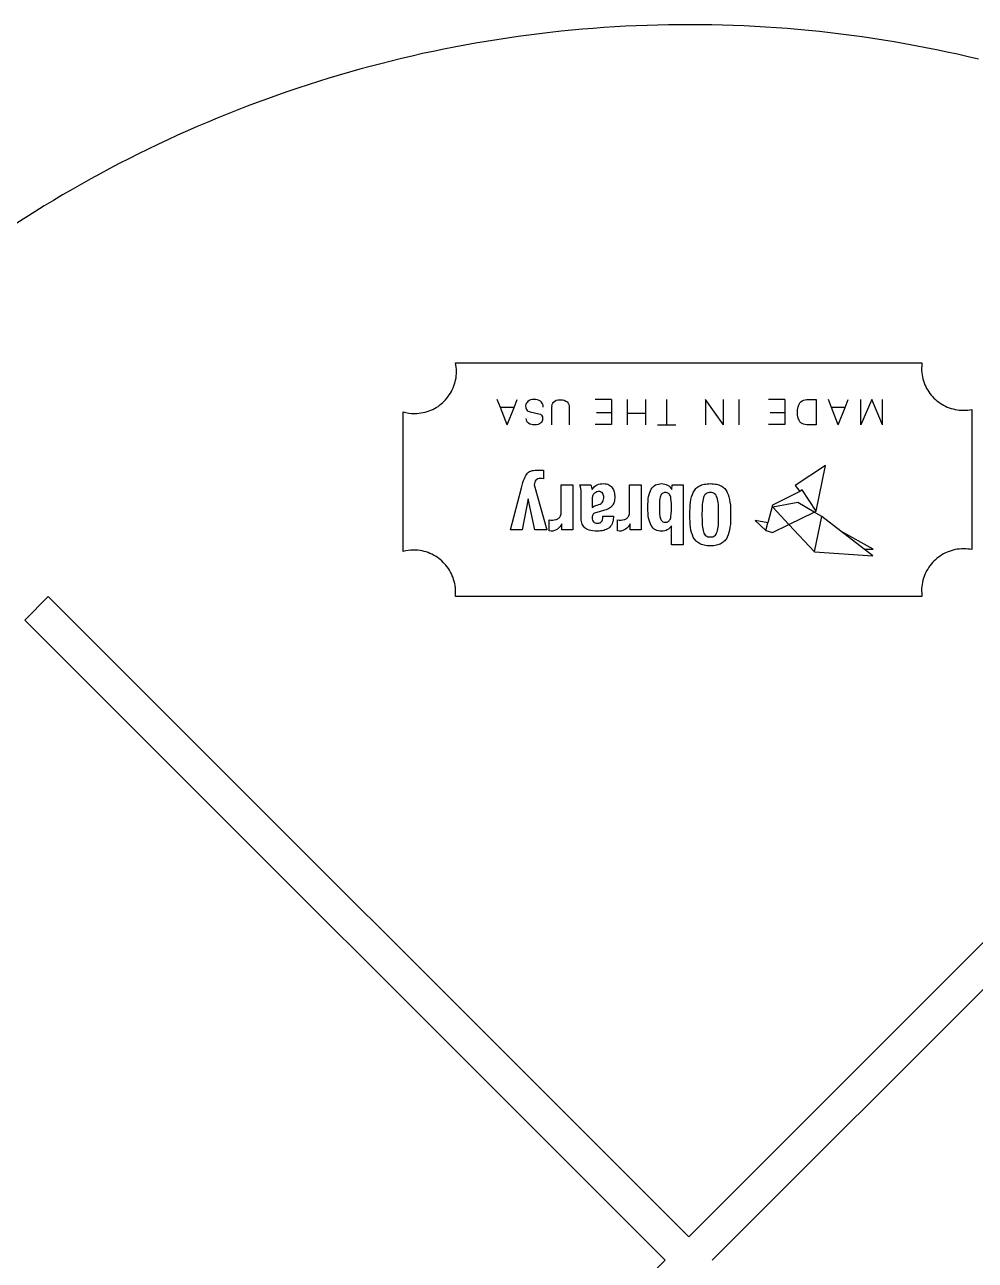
# Model space of a CAD drawing. Extents: x -457 to 457, y -182 to 182.
# Drawn here: x 199.8 to 328.6, y 14 to 181.5 of the extents above; entities that cross this region are included whole.
import ezdxf

# ---------------------------------------------------------------- set-up
doc = ezdxf.new("R2010")
doc.units = 0
doc.header["$MEASUREMENT"] = 0
doc.layers.get('0').update_dxf_attribs({"linetype": 'CONTINUOUS'})

msp = doc.modelspace()

# ---------------------------------------------------------------- linework, layer by layer
for p, q in [((276.81, 181.01), (275.36, 180.9)), ((278.27, 181.12), (276.81, 181.01)), ((279.73, 181.21), (278.27, 181.12)), ((281.19, 181.3), (279.73, 181.21)), ((282.65, 181.36), (281.19, 181.3)), ((284.11, 181.42), (282.65, 181.36)), ((285.57, 181.46), (284.11, 181.42)), ((287.03, 181.49), (285.57, 181.46)), ((288.49, 181.51), (287.03, 181.49)), ((289.96, 181.51), (288.49, 181.51)), ((291.42, 181.51), (289.96, 181.51)), ((292.88, 181.49), (291.42, 181.51)), ((294.34, 181.45), (292.88, 181.49)), ((295.8, 181.41), (294.34, 181.45)), ((297.26, 181.35), (295.8, 181.41)), ((298.72, 181.27), (297.26, 181.35)), ((300.18, 181.19), (298.72, 181.27)), ((301.64, 181.09), (300.18, 181.19)), ((303.1, 180.98), (301.64, 181.09)), ((304.55, 180.86), (303.1, 180.98)), ((262.31, 179.25), (260.87, 179.01)), ((263.75, 179.48), (262.31, 179.25)), ((265.2, 179.71), (263.75, 179.48)), ((266.64, 179.91), (265.2, 179.71)), ((268.09, 180.11), (266.64, 179.91)), ((269.54, 180.29), (268.09, 180.11)), ((270.99, 180.46), (269.54, 180.29)), ((272.45, 180.62), (270.99, 180.46)), ((273.9, 180.76), (272.45, 180.62)), ((275.36, 180.9), (273.9, 180.76)), ((306.01, 180.72), (304.55, 180.86)), ((307.46, 180.58), (306.01, 180.72)), ((308.92, 180.41), (307.46, 180.58)), ((310.37, 180.24), (308.92, 180.41)), ((311.82, 180.05), (310.37, 180.24)), ((313.27, 179.86), (311.82, 180.05)), ((314.71, 179.64), (313.27, 179.86)), ((316.16, 179.42), (314.71, 179.64)), ((317.6, 179.18), (316.16, 179.42)), ((253.7, 177.59), (252.27, 177.27)), ((255.13, 177.9), (253.7, 177.59)), ((256.56, 178.19), (255.13, 177.9)), ((257.99, 178.48), (256.56, 178.19)), ((259.43, 178.75), (257.99, 178.48)), ((260.87, 179.01), (259.43, 178.75)), ((319.04, 178.93), (317.6, 179.18)), ((320.48, 178.67), (319.04, 178.93)), ((321.91, 178.4), (320.48, 178.67)), ((323.35, 178.11), (321.91, 178.4)), ((324.78, 177.81), (323.35, 178.11)), ((326.2, 177.5), (324.78, 177.81)), ((248.01, 176.23), (246.6, 175.86)), ((249.43, 176.59), (248.01, 176.23)), ((250.85, 176.93), (249.43, 176.59)), ((252.27, 177.27), (250.85, 176.93)), ((327.63, 177.18), (326.2, 177.5)), ((329.05, 176.84), (327.63, 177.18)), ((240.97, 174.26), (239.58, 173.82)), ((242.37, 174.68), (240.97, 174.26)), ((243.78, 175.08), (242.37, 174.68)), ((245.19, 175.48), (243.78, 175.08)), ((246.6, 175.86), (245.19, 175.48)), ((236.8, 172.92), (235.41, 172.46)), ((238.19, 173.38), (236.8, 172.92)), ((239.58, 173.82), (238.19, 173.38)), ((231.28, 170.98), (229.92, 170.46)), ((232.65, 171.48), (231.28, 170.98)), ((234.03, 171.98), (232.65, 171.48)), ((235.41, 172.46), (234.03, 171.98)), ((227.19, 169.4), (225.84, 168.84)), ((228.55, 169.94), (227.19, 169.4)), ((229.92, 170.46), (228.55, 169.94)), ((223.15, 167.7), (221.81, 167.12)), ((224.49, 168.28), (223.15, 167.7)), ((225.84, 168.84), (224.49, 168.28)), ((219.15, 165.91), (217.82, 165.29)), ((220.48, 166.52), (219.15, 165.91)), ((221.81, 167.12), (220.48, 166.52)), ((216.51, 164.65), (215.2, 164.01)), ((217.82, 165.29), (216.51, 164.65)), ((212.59, 162.68), (211.29, 162.01)), ((213.89, 163.35), (212.59, 162.68)), ((215.2, 164.01), (213.89, 163.35)), ((210.01, 161.32), (208.72, 160.61)), ((211.29, 162.01), (210.01, 161.32)), ((206.18, 159.18), (204.91, 158.44)), ((207.45, 159.9), (206.18, 159.18)), ((208.72, 160.61), (207.45, 159.9)), ((203.66, 157.7), (202.41, 156.94)), ((204.91, 158.44), (203.66, 157.7)), ((201.16, 156.17), (199.93, 155.39)), ((202.41, 156.94), (201.16, 156.17)), ((199.93, 155.39), (198.7, 154.6)), ((258.16, 135.7), (321.37, 135.7)), ((258.21, 135.4), (258.16, 135.7)), ((321.37, 135.7), (321.33, 135.31)), ((258.25, 135.1), (258.21, 135.4)), ((258.27, 134.8), (258.25, 135.1)), ((258.25, 133.92), (258.28, 134.2)), ((258.28, 134.5), (258.27, 134.8)), ((258.28, 134.2), (258.28, 134.5)), ((321.33, 135.31), (321.32, 134.92)), ((321.32, 134.92), (321.32, 134.63)), ((321.32, 134.63), (321.35, 134.34)), ((321.35, 134.34), (321.38, 134.06)), ((321.38, 134.06), (321.43, 133.78)), ((257.84, 132.28), (257.94, 132.54)), ((257.94, 132.54), (258.03, 132.81)), ((258.03, 132.81), (258.1, 133.08)), ((258.1, 133.08), (258.17, 133.35)), ((258.17, 133.35), (258.22, 133.63)), ((258.22, 133.63), (258.25, 133.92)), ((321.43, 133.78), (321.5, 133.5)), ((321.5, 133.5), (321.57, 133.23)), ((321.57, 133.23), (321.66, 132.97)), ((321.66, 132.97), (321.76, 132.71)), ((321.76, 132.71), (321.88, 132.46)), ((321.88, 132.46), (322, 132.21)), ((256.62, 130.48), (256.81, 130.67)), ((256.81, 130.67), (256.99, 130.88)), ((256.99, 130.88), (257.15, 131.1)), ((257.15, 131.1), (257.31, 131.32)), ((257.31, 131.32), (257.46, 131.55)), ((257.46, 131.55), (257.6, 131.79)), ((257.6, 131.79), (257.72, 132.03)), ((257.72, 132.03), (257.84, 132.28)), ((264.23, 129.62), (263.8, 130.69)), ((266.08, 129.62), (266.5, 130.69)), ((268.54, 130.7), (268.32, 130.64)), ((268.78, 130.72), (268.54, 130.7)), ((269.03, 130.7), (268.78, 130.72)), ((269.26, 130.66), (269.03, 130.7)), ((269.48, 130.58), (269.26, 130.66)), ((271.81, 130.6), (272.06, 130.66)), ((272.06, 130.66), (272.35, 130.68)), ((272.35, 130.68), (272.64, 130.66)), ((272.64, 130.66), (272.89, 130.6)), ((279.28, 130.69), (277.08, 130.69)), ((279.28, 130.69), (279.28, 128.95)), ((281.48, 128.8), (281.48, 130.69)), ((283.89, 130.69), (283.89, 128.8)), ((286.77, 127.28), (286.77, 130.69)), ((294.48, 127.28), (292.05, 130.69)), ((292.05, 130.69), (292.05, 127.28)), ((294.48, 127.28), (294.48, 130.69)), ((296.56, 130.69), (296.56, 127.28)), ((302.79, 130.69), (300.59, 130.69)), ((302.79, 130.69), (302.79, 128.95)), ((305.31, 130.61), (305.53, 130.67)), ((305.53, 130.67), (305.78, 130.69)), ((305.78, 130.69), (307.01, 130.69)), ((307.01, 130.69), (307.01, 127.28)), ((309.11, 129.62), (308.68, 130.69)), ((310.96, 129.62), (311.38, 130.69)), ((314.57, 130.69), (313.1, 127.28)), ((313.1, 127.28), (313.1, 130.69)), ((316.03, 127.28), (314.57, 130.69)), ((316.03, 127.28), (316.03, 130.69)), ((322, 132.21), (322.14, 131.97)), ((322.14, 131.97), (322.29, 131.74)), ((322.29, 131.74), (322.45, 131.52)), ((322.45, 131.52), (322.61, 131.31)), ((322.61, 131.31), (322.79, 131.1)), ((322.79, 131.1), (322.98, 130.9)), ((322.98, 130.9), (323.18, 130.71)), ((323.18, 130.71), (323.39, 130.54)), ((251.06, 110.12), (251.06, 129.03)), ((251.06, 129.03), (251.43, 128.93)), ((253.75, 128.93), (254.02, 128.99)), ((254.02, 128.99), (254.29, 129.07)), ((254.29, 129.07), (254.56, 129.16)), ((254.56, 129.16), (254.81, 129.26)), ((254.81, 129.26), (255.06, 129.37)), ((255.06, 129.37), (255.31, 129.5)), ((255.31, 129.5), (255.55, 129.63)), ((255.55, 129.63), (255.78, 129.78)), ((255.78, 129.78), (256, 129.94)), ((256, 129.94), (256.22, 130.11)), ((256.22, 130.11), (256.42, 130.29)), ((256.42, 130.29), (256.62, 130.48)), ((265.15, 127.28), (264.23, 129.62)), ((266.08, 129.62), (264.23, 129.62)), ((265.15, 127.28), (266.08, 129.62)), ((267.68, 130.02), (267.65, 129.87)), ((267.65, 129.87), (267.68, 129.58)), ((267.74, 130.18), (267.68, 130.02)), ((267.68, 129.58), (267.79, 129.33)), ((267.84, 130.32), (267.74, 130.18)), ((267.79, 129.33), (267.88, 129.22)), ((267.96, 130.45), (267.84, 130.32)), ((267.88, 129.22), (267.99, 129.14)), ((268.13, 130.56), (267.96, 130.45)), ((267.99, 129.14), (268.27, 129.03)), ((268.32, 130.64), (268.13, 130.56)), ((268.27, 129.03), (269.43, 128.78)), ((269.66, 130.47), (269.48, 130.58)), ((269.81, 130.33), (269.66, 130.47)), ((269.93, 130.14), (269.81, 130.33)), ((270.01, 129.92), (269.93, 130.14)), ((270.03, 129.66), (270.01, 129.92)), ((271.19, 129.82), (271.17, 129.61)), ((271.17, 129.61), (271.17, 127.28)), ((271.19, 129.82), (271.24, 130.02)), ((271.24, 130.02), (271.32, 130.2)), ((271.32, 130.2), (271.45, 130.36)), ((271.45, 130.36), (271.61, 130.49)), ((271.61, 130.49), (271.81, 130.6)), ((272.89, 130.6), (273.1, 130.5)), ((273.1, 130.5), (273.27, 130.37)), ((273.27, 130.37), (273.4, 130.21)), ((273.4, 130.21), (273.49, 130.03)), ((273.49, 130.03), (273.54, 129.83)), ((273.54, 129.83), (273.56, 129.61)), ((273.56, 129.61), (273.56, 127.28)), ((304.5, 128.94), (304.51, 129.31)), ((304.51, 129.31), (304.58, 129.71)), ((304.58, 129.71), (304.73, 130.08)), ((304.73, 130.08), (304.83, 130.24)), ((304.83, 130.24), (304.97, 130.39)), ((304.97, 130.39), (305.12, 130.51)), ((305.12, 130.51), (305.31, 130.61)), ((310.03, 127.28), (309.11, 129.62)), ((310.96, 129.62), (309.11, 129.62)), ((310.03, 127.28), (310.96, 129.62)), ((323.39, 130.54), (323.6, 130.37)), ((323.6, 130.37), (323.82, 130.21)), ((323.82, 130.21), (324.05, 130.06)), ((324.05, 130.06), (324.29, 129.92)), ((324.29, 129.92), (324.54, 129.8)), ((324.54, 129.8), (324.79, 129.68)), ((324.79, 129.68), (325.05, 129.58)), ((325.05, 129.58), (325.31, 129.49)), ((325.31, 129.49), (325.58, 129.42)), ((325.58, 129.42), (325.86, 129.35)), ((325.86, 129.35), (326.14, 129.3)), ((326.14, 129.3), (326.42, 129.27)), ((326.42, 129.27), (326.71, 129.24)), ((326.71, 129.24), (327, 129.24)), ((327, 129.24), (327.29, 129.24)), ((327.29, 129.24), (327.58, 129.27)), ((327.58, 129.27), (327.86, 129.3)), ((327.86, 129.3), (328.13, 129.35)), ((328.13, 129.35), (328.13, 110.35)), ((251.43, 128.93), (251.81, 128.87)), ((251.81, 128.87), (252.2, 128.83)), ((252.2, 128.83), (252.6, 128.81)), ((252.6, 128.81), (252.89, 128.82)), ((252.89, 128.82), (253.18, 128.84)), ((253.18, 128.84), (253.47, 128.88)), ((253.47, 128.88), (253.75, 128.93)), ((267.76, 127.93), (267.74, 128.13)), ((267.82, 127.76), (267.76, 127.93)), ((267.92, 127.61), (267.82, 127.76)), ((268.05, 127.48), (267.92, 127.61)), ((268.23, 127.38), (268.05, 127.48)), ((268.43, 127.31), (268.23, 127.38)), ((268.65, 127.27), (268.43, 127.31)), ((269.35, 127.32), (269.14, 127.27)), ((269.53, 127.39), (269.35, 127.32)), ((269.43, 128.78), (269.65, 128.7)), ((269.68, 127.5), (269.53, 127.39)), ((269.65, 128.7), (269.81, 128.57)), ((269.8, 127.62), (269.68, 127.5)), ((269.88, 127.76), (269.8, 127.62)), ((269.81, 128.57), (269.92, 128.37)), ((269.93, 127.92), (269.88, 127.76)), ((269.92, 128.37), (269.95, 128.08)), ((269.95, 128.08), (269.93, 127.92)), ((279.28, 127.3), (277.08, 127.3)), ((277.27, 128.95), (279.28, 128.95)), ((279.28, 128.95), (279.28, 127.3)), ((283.89, 128.8), (281.48, 128.8)), ((281.48, 127.29), (281.48, 128.8)), ((283.89, 128.8), (283.89, 127.29)), ((302.79, 127.3), (300.59, 127.3)), ((300.78, 128.95), (302.79, 128.95)), ((302.79, 128.95), (302.79, 127.3)), ((304.52, 128.57), (304.5, 128.94)), ((304.59, 128.19), (304.52, 128.57)), ((304.73, 127.84), (304.59, 128.19)), ((304.83, 127.69), (304.73, 127.84)), ((304.96, 127.55), (304.83, 127.69)), ((305.12, 127.44), (304.96, 127.55)), ((305.3, 127.36), (305.12, 127.44)), ((305.52, 127.3), (305.3, 127.36)), ((305.78, 127.28), (305.52, 127.3)), ((268.9, 127.25), (268.65, 127.27)), ((269.14, 127.27), (268.9, 127.25)), ((285.54, 127.28), (286.77, 127.28)), ((286.77, 127.28), (288, 127.28)), ((307.01, 127.28), (305.78, 127.28)), ((267.8, 120.59), (267.92, 120.73)), ((267.92, 120.73), (268.05, 120.84)), ((268.05, 120.84), (268.2, 120.94)), ((268.2, 120.94), (268.36, 121.01)), ((268.36, 121.01), (268.53, 121.06)), ((268.53, 121.06), (268.73, 121.1)), ((268.73, 121.1), (268.94, 121.12)), ((268.94, 121.12), (269.44, 121.14)), ((269.44, 121.14), (270.08, 121.14)), ((270.08, 121.14), (270.08, 119.97)), ((308.29, 121.78), (304.16, 119.05)), ((307.01, 115.57), (308.29, 121.78)), ((267.09, 118.73), (267.28, 119.44)), ((267.28, 119.44), (267.38, 119.74)), ((267.38, 119.74), (267.48, 120)), ((267.48, 120), (267.58, 120.23)), ((267.58, 120.23), (267.69, 120.42)), ((267.69, 120.42), (267.8, 120.59)), ((268.85, 119.33), (268.82, 119.14)), ((268.82, 119.14), (270.54, 113.03)), ((268.89, 119.51), (268.85, 119.33)), ((268.96, 119.65), (268.89, 119.51)), ((269.05, 119.78), (268.96, 119.65)), ((269.16, 119.87), (269.05, 119.78)), ((269.3, 119.95), (269.16, 119.87)), ((269.47, 119.99), (269.3, 119.95)), ((269.67, 120), (269.47, 119.99)), ((269.87, 120), (269.67, 120)), ((270.08, 119.97), (269.87, 120)), ((272.49, 115.47), (272.49, 119.14)), ((272.49, 119.14), (274.06, 119.14)), ((274.06, 119.14), (274.06, 113.03)), ((275.08, 118.89), (274.98, 119.14)), ((274.98, 119.14), (276.48, 119.14)), ((276.48, 119.14), (276.55, 118.99)), ((276.55, 118.99), (276.6, 118.83)), ((276.99, 118.9), (277.15, 119.04)), ((277.15, 119.04), (277.33, 119.14)), ((277.33, 119.14), (277.53, 119.22)), ((277.53, 119.22), (277.75, 119.26)), ((277.75, 119.26), (277.99, 119.29)), ((277.99, 119.29), (278.26, 119.3)), ((278.26, 119.3), (278.45, 119.29)), ((278.45, 119.29), (278.63, 119.26)), ((278.63, 119.26), (278.8, 119.21)), ((278.8, 119.21), (278.95, 119.14)), ((278.95, 119.14), (279.08, 119.06)), ((279.08, 119.06), (279.2, 118.96)), ((279.2, 118.96), (279.31, 118.85)), ((281.75, 115.47), (281.75, 119.14)), ((281.75, 119.14), (283.31, 119.14)), ((283.31, 119.14), (283.31, 113.03)), ((284.93, 118.88), (285.08, 119.01)), ((285.08, 119.01), (285.25, 119.12)), ((285.25, 119.12), (285.44, 119.2)), ((285.44, 119.2), (285.64, 119.25)), ((285.64, 119.25), (285.86, 119.29)), ((285.86, 119.29), (286.09, 119.3)), ((286.09, 119.3), (286.31, 119.29)), ((286.31, 119.29), (286.52, 119.25)), ((286.52, 119.25), (286.71, 119.19)), ((286.71, 119.19), (286.88, 119.11)), ((286.88, 119.11), (287.05, 119)), ((287.05, 119), (287.2, 118.86)), ((287.47, 118.49), (287.5, 119.14)), ((287.5, 119.14), (289, 119.14)), ((289, 119.14), (289, 111.02)), ((291.08, 118.91), (291.21, 118.99)), ((291.21, 118.99), (291.36, 119.06)), ((291.36, 119.06), (291.51, 119.12)), ((291.51, 119.12), (291.68, 119.18)), ((291.68, 119.18), (291.86, 119.22)), ((291.86, 119.22), (292.04, 119.25)), ((292.04, 119.25), (292.24, 119.28)), ((292.24, 119.28), (292.46, 119.29)), ((292.46, 119.29), (292.68, 119.3)), ((292.68, 119.3), (292.9, 119.29)), ((292.9, 119.29), (293.12, 119.28)), ((293.12, 119.28), (293.32, 119.25)), ((293.32, 119.25), (293.5, 119.22)), ((293.5, 119.22), (293.68, 119.18)), ((293.68, 119.18), (293.85, 119.12)), ((293.85, 119.12), (294, 119.06)), ((294, 119.06), (294.15, 118.99)), ((294.15, 118.99), (294.28, 118.91)), ((304.16, 119.05), (304.82, 118.25)), ((265.61, 113.03), (267.09, 118.73)), ((268, 117.25), (267.18, 113.03)), ((268.91, 113.03), (268, 117.25)), ((275.11, 118.76), (275.08, 118.89)), ((275.14, 118.63), (275.11, 118.76)), ((275.17, 118.33), (275.14, 118.63)), ((275.18, 117.96), (275.17, 118.33)), ((275.18, 114.74), (275.18, 117.96)), ((276.6, 118.83), (276.68, 118.5)), ((276.68, 118.5), (276.84, 118.72)), ((276.7, 117.52), (276.68, 117.41)), ((276.68, 117.41), (276.68, 117.29)), ((276.68, 117.29), (276.68, 116.08)), ((276.73, 117.62), (276.7, 117.52)), ((276.77, 117.72), (276.73, 117.62)), ((276.82, 117.8), (276.77, 117.72)), ((276.87, 117.88), (276.82, 117.8)), ((276.84, 118.72), (276.99, 118.9)), ((276.93, 117.95), (276.87, 117.88)), ((277, 118.01), (276.93, 117.95)), ((277.15, 118.11), (277, 118.01)), ((277.31, 118.18), (277.15, 118.11)), ((277.48, 118.22), (277.31, 118.18)), ((277.64, 118.23), (277.48, 118.22)), ((277.72, 118.23), (277.64, 118.23)), ((277.79, 118.21), (277.72, 118.23)), ((277.85, 118.19), (277.79, 118.21)), ((277.91, 118.16), (277.85, 118.19)), ((278.01, 118.08), (277.91, 118.16)), ((278.1, 117.98), (278.01, 118.08)), ((278.16, 117.85), (278.1, 117.98)), ((278.2, 117.71), (278.16, 117.85)), ((278.23, 117.55), (278.2, 117.71)), ((278.22, 117.19), (278.23, 117.38)), ((278.23, 117.38), (278.23, 117.55)), ((279.31, 118.85), (279.4, 118.73)), ((279.4, 118.73), (279.48, 118.6)), ((279.48, 118.6), (279.55, 118.46)), ((279.55, 118.46), (279.61, 118.32)), ((279.61, 118.32), (279.66, 118.17)), ((279.66, 118.17), (279.69, 118.01)), ((279.69, 118.01), (279.71, 117.86)), ((279.71, 117.86), (279.73, 117.55)), ((279.73, 117.34), (279.71, 117.15)), ((279.73, 117.55), (279.73, 117.34)), ((284.28, 117.22), (284.32, 117.54)), ((284.32, 117.54), (284.39, 117.84)), ((284.39, 117.84), (284.47, 118.1)), ((284.47, 118.1), (284.56, 118.34)), ((284.56, 118.34), (284.67, 118.54)), ((284.67, 118.54), (284.79, 118.73)), ((284.79, 118.73), (284.93, 118.88)), ((285.86, 117.3), (285.81, 116.96)), ((285.89, 117.45), (285.86, 117.3)), ((285.93, 117.59), (285.89, 117.45)), ((285.98, 117.71), (285.93, 117.59)), ((286.04, 117.81), (285.98, 117.71)), ((286.11, 117.9), (286.04, 117.81)), ((286.18, 117.97), (286.11, 117.9)), ((286.27, 118.02), (286.18, 117.97)), ((286.37, 118.06), (286.27, 118.02)), ((286.48, 118.09), (286.37, 118.06)), ((286.6, 118.09), (286.48, 118.09)), ((286.72, 118.09), (286.6, 118.09)), ((286.83, 118.06), (286.72, 118.09)), ((286.93, 118.02), (286.83, 118.06)), ((287.02, 117.97), (286.93, 118.02)), ((287.1, 117.9), (287.02, 117.97)), ((287.17, 117.81), (287.1, 117.9)), ((287.22, 117.71), (287.17, 117.81)), ((287.2, 118.86), (287.34, 118.69)), ((287.27, 117.59), (287.22, 117.71)), ((287.32, 117.45), (287.27, 117.59)), ((287.35, 117.3), (287.32, 117.45)), ((287.34, 118.69), (287.47, 118.49)), ((287.4, 116.96), (287.35, 117.3)), ((290.06, 117.15), (290.14, 117.5)), ((290.14, 117.5), (290.25, 117.82)), ((290.25, 117.82), (290.38, 118.12)), ((290.38, 118.12), (290.45, 118.25)), ((290.45, 118.25), (290.54, 118.38)), ((290.54, 118.38), (290.63, 118.5)), ((290.63, 118.5), (290.73, 118.62)), ((290.73, 118.62), (290.83, 118.72)), ((290.83, 118.72), (290.95, 118.82)), ((290.95, 118.82), (291.08, 118.91)), ((291.75, 117.41), (291.7, 117.21)), ((291.82, 117.57), (291.75, 117.41)), ((291.9, 117.72), (291.82, 117.57)), ((291.99, 117.84), (291.9, 117.72)), ((292.1, 117.93), (291.99, 117.84)), ((292.22, 118), (292.1, 117.93)), ((292.35, 118.05), (292.22, 118)), ((292.51, 118.08), (292.35, 118.05)), ((292.68, 118.09), (292.51, 118.08)), ((292.85, 118.08), (292.68, 118.09)), ((293.01, 118.05), (292.85, 118.08)), ((293.14, 118), (293.01, 118.05)), ((293.26, 117.93), (293.14, 118)), ((293.37, 117.84), (293.26, 117.93)), ((293.46, 117.72), (293.37, 117.84)), ((293.54, 117.57), (293.46, 117.72)), ((293.6, 117.41), (293.54, 117.57)), ((293.66, 117.21), (293.6, 117.41)), ((294.28, 118.91), (294.41, 118.82)), ((294.41, 118.82), (294.52, 118.72)), ((294.52, 118.72), (294.63, 118.62)), ((294.63, 118.62), (294.73, 118.5)), ((294.73, 118.5), (294.82, 118.38)), ((294.82, 118.38), (294.91, 118.25)), ((294.91, 118.25), (294.98, 118.12)), ((294.98, 118.12), (295.11, 117.82)), ((295.11, 117.82), (295.21, 117.5)), ((295.21, 117.5), (295.3, 117.15)), ((304.74, 118.21), (301.11, 116.37)), ((304.82, 118.25), (304.74, 118.21)), ((305.12, 118.44), (304.82, 118.25)), ((307.01, 115.57), (305.12, 118.44)), ((276.68, 116.08), (276.85, 116.19)), ((276.85, 116.19), (277.02, 116.28)), ((277.02, 116.28), (277.19, 116.35)), ((277.19, 116.35), (277.35, 116.39)), ((278.19, 115.64), (277.3, 115.4)), ((277.35, 116.39), (277.57, 116.45)), ((277.57, 116.45), (277.75, 116.53)), ((277.75, 116.53), (277.91, 116.62)), ((277.91, 116.62), (278.03, 116.73)), ((278.03, 116.73), (278.12, 116.86)), ((278.12, 116.86), (278.18, 117.01)), ((278.18, 117.01), (278.22, 117.19)), ((278.56, 115.76), (278.19, 115.64)), ((278.73, 115.83), (278.56, 115.76)), ((278.88, 115.9), (278.73, 115.83)), ((279.02, 115.98), (278.88, 115.9)), ((279.15, 116.07), (279.02, 115.98)), ((279.26, 116.17), (279.15, 116.07)), ((279.37, 116.27), (279.26, 116.17)), ((279.45, 116.39), (279.37, 116.27)), ((279.53, 116.52), (279.45, 116.39)), ((279.59, 116.66), (279.53, 116.52)), ((279.64, 116.81), (279.59, 116.66)), ((279.68, 116.97), (279.64, 116.81)), ((279.71, 117.15), (279.68, 116.97)), ((284.21, 116.08), (284.22, 116.49)), ((284.22, 115.67), (284.21, 116.08)), ((284.22, 116.49), (284.24, 116.87)), ((284.24, 115.29), (284.22, 115.67)), ((284.24, 116.87), (284.28, 117.22)), ((285.79, 116.55), (285.78, 116.08)), ((285.78, 116.08), (285.79, 115.61)), ((285.81, 116.96), (285.79, 116.55)), ((285.79, 115.61), (285.81, 115.21)), ((287.42, 116.55), (287.4, 116.96)), ((287.4, 115.21), (287.42, 115.61)), ((287.43, 116.08), (287.42, 116.55)), ((287.42, 115.61), (287.43, 116.08)), ((289.92, 115.54), (289.94, 115.97)), ((289.94, 115.97), (289.96, 116.39)), ((289.96, 116.39), (290, 116.78)), ((290, 116.78), (290.06, 117.15)), ((291.56, 115.84), (291.55, 115.08)), ((291.59, 116.47), (291.56, 115.84)), ((291.62, 116.75), (291.59, 116.47)), ((291.66, 116.99), (291.62, 116.75)), ((291.7, 117.21), (291.66, 116.99)), ((293.7, 116.99), (293.66, 117.21)), ((293.74, 116.75), (293.7, 116.99)), ((293.77, 116.47), (293.74, 116.75)), ((293.8, 115.84), (293.77, 116.47)), ((293.81, 115.08), (293.8, 115.84)), ((295.3, 117.15), (295.35, 116.78)), ((295.35, 116.78), (295.4, 116.39)), ((295.4, 116.39), (295.42, 115.97)), ((295.42, 115.97), (295.44, 115.54)), ((301.11, 116.37), (300.49, 113.98)), ((304.54, 116.74), (301.15, 116.09)), ((301.15, 116.09), (303.34, 113.76)), ((306.77, 115.45), (304.54, 116.74)), ((270.85, 112.89), (270.85, 114.39)), ((270.85, 114.39), (271.09, 114.37)), ((271.09, 114.37), (271.34, 114.37)), ((271.34, 114.37), (271.54, 114.38)), ((271.54, 114.38), (271.75, 114.42)), ((271.75, 114.42), (271.85, 114.46)), ((271.85, 114.46), (271.94, 114.5)), ((271.94, 114.5), (272.03, 114.55)), ((272.03, 114.55), (272.12, 114.61)), ((272.12, 114.61), (272.2, 114.68)), ((272.2, 114.68), (272.27, 114.76)), ((272.27, 114.76), (272.33, 114.85)), ((272.33, 114.85), (272.39, 114.95)), ((272.39, 114.95), (272.43, 115.06)), ((272.43, 115.06), (272.47, 115.19)), ((272.47, 115.19), (272.49, 115.32)), ((272.49, 115.32), (272.49, 115.47)), ((275.18, 114.54), (275.18, 114.74)), ((275.19, 114.34), (275.18, 114.54)), ((275.22, 114.16), (275.19, 114.34)), ((275.26, 113.98), (275.22, 114.16)), ((275.31, 113.82), (275.26, 113.98)), ((276.71, 114.95), (276.68, 114.83)), ((276.68, 114.83), (276.68, 114.69)), ((276.68, 114.69), (276.69, 114.52)), ((276.69, 114.52), (276.72, 114.37)), ((276.75, 115.06), (276.71, 114.95)), ((276.72, 114.37), (276.77, 114.24)), ((276.81, 115.15), (276.75, 115.06)), ((276.77, 114.24), (276.84, 114.14)), ((276.9, 115.23), (276.81, 115.15)), ((276.84, 114.14), (276.94, 114.05)), ((277.01, 115.29), (276.9, 115.23)), ((276.94, 114.05), (277.07, 113.99)), ((277.14, 115.35), (277.01, 115.29)), ((277.07, 113.99), (277.22, 113.95)), ((277.3, 115.4), (277.14, 115.35)), ((277.22, 113.95), (277.4, 113.94)), ((277.4, 113.94), (277.57, 113.95)), ((277.57, 113.95), (277.72, 113.99)), ((277.72, 113.99), (277.84, 114.06)), ((277.84, 114.06), (277.95, 114.15)), ((277.95, 114.15), (278.03, 114.27)), ((278.03, 114.27), (278.08, 114.41)), ((278.08, 114.41), (278.12, 114.56)), ((278.12, 114.56), (278.13, 114.73)), ((278.13, 114.73), (278.13, 114.9)), ((278.13, 114.9), (279.54, 114.9)), ((279.44, 114.06), (279.37, 113.86)), ((279.5, 114.27), (279.44, 114.06)), ((279.53, 114.5), (279.5, 114.27)), ((279.54, 114.75), (279.53, 114.5)), ((279.54, 114.9), (279.54, 114.75)), ((280.1, 114.39), (280.34, 114.37)), ((280.1, 112.89), (280.1, 114.39)), ((280.34, 114.37), (280.59, 114.37)), ((280.59, 114.37), (280.79, 114.38)), ((280.79, 114.38), (281, 114.42)), ((281, 114.42), (281.1, 114.46)), ((281.1, 114.46), (281.19, 114.5)), ((281.19, 114.5), (281.28, 114.55)), ((281.28, 114.55), (281.37, 114.61)), ((281.37, 114.61), (281.45, 114.68)), ((281.45, 114.68), (281.52, 114.76)), ((281.52, 114.76), (281.59, 114.85)), ((281.59, 114.85), (281.64, 114.95)), ((281.64, 114.95), (281.69, 115.06)), ((281.69, 115.06), (281.72, 115.19)), ((281.72, 115.19), (281.74, 115.32)), ((281.74, 115.32), (281.75, 115.47)), ((284.28, 114.94), (284.24, 115.29)), ((284.32, 114.62), (284.28, 114.94)), ((284.39, 114.33), (284.32, 114.62)), ((284.47, 114.07), (284.39, 114.33)), ((284.56, 113.83), (284.47, 114.07)), ((285.81, 115.21), (285.86, 114.86)), ((285.86, 114.86), (285.89, 114.71)), ((285.89, 114.71), (285.93, 114.58)), ((285.93, 114.58), (285.98, 114.46)), ((285.98, 114.46), (286.04, 114.36)), ((286.04, 114.36), (286.11, 114.27)), ((286.11, 114.27), (286.18, 114.2)), ((286.18, 114.2), (286.27, 114.14)), ((286.27, 114.14), (286.37, 114.1)), ((286.37, 114.1), (286.48, 114.08)), ((286.48, 114.08), (286.6, 114.07)), ((286.6, 114.07), (286.72, 114.08)), ((286.72, 114.08), (286.83, 114.1)), ((286.83, 114.1), (286.93, 114.14)), ((286.93, 114.14), (287.02, 114.2)), ((287.02, 114.2), (287.1, 114.27)), ((287.1, 114.27), (287.17, 114.36)), ((287.17, 114.36), (287.22, 114.46)), ((287.22, 114.46), (287.27, 114.58)), ((287.27, 114.58), (287.32, 114.71)), ((287.32, 114.71), (287.35, 114.86)), ((287.35, 114.86), (287.4, 115.21)), ((289.92, 115.08), (289.92, 115.54)), ((289.92, 114.63), (289.92, 115.08)), ((289.94, 114.19), (289.92, 114.63)), ((289.96, 113.78), (289.94, 114.19)), ((291.55, 115.08), (291.56, 114.33)), ((291.56, 114.33), (291.59, 113.7)), ((293.77, 113.7), (293.8, 114.33)), ((293.8, 114.33), (293.81, 115.08)), ((295.42, 114.19), (295.4, 113.78)), ((295.44, 114.63), (295.42, 114.19)), ((295.44, 115.54), (295.44, 115.08)), ((295.44, 115.08), (295.44, 114.63)), ((298.78, 114.29), (300.2, 112.97)), ((300.49, 113.98), (298.78, 114.29)), ((300.2, 112.97), (300.49, 113.98)), ((303.34, 113.76), (306.77, 115.45)), ((306.77, 115.45), (307.01, 115.57)), ((307.81, 114.86), (306.77, 115.45)), ((306.82, 110.05), (307.81, 114.86)), ((310.36, 112.88), (307.81, 114.86)), ((267.18, 113.03), (265.61, 113.03)), ((270.54, 113.03), (268.91, 113.03)), ((271.13, 112.87), (270.85, 112.89)), ((271.36, 112.88), (271.13, 112.87)), ((271.58, 112.94), (271.36, 112.88)), ((271.78, 113.02), (271.58, 112.94)), ((271.96, 113.13), (271.78, 113.02)), ((272.12, 113.27), (271.96, 113.13)), ((272.28, 113.44), (272.12, 113.27)), ((272.41, 113.63), (272.28, 113.44)), ((272.56, 113.84), (272.41, 113.63)), ((272.56, 113.03), (272.56, 113.84)), ((274.06, 113.03), (272.56, 113.03)), ((275.39, 113.66), (275.31, 113.82)), ((275.48, 113.52), (275.39, 113.66)), ((275.58, 113.39), (275.48, 113.52)), ((275.72, 113.27), (275.58, 113.39)), ((275.87, 113.17), (275.72, 113.27)), ((276.05, 113.08), (275.87, 113.17)), ((276.26, 113), (276.05, 113.08)), ((276.5, 112.94), (276.26, 113)), ((276.76, 112.9), (276.5, 112.94)), ((277.06, 112.88), (276.76, 112.9)), ((277.39, 112.87), (277.06, 112.88)), ((277.61, 112.87), (277.39, 112.87)), ((277.82, 112.89), (277.61, 112.87)), ((278.03, 112.92), (277.82, 112.89)), ((278.23, 112.96), (278.03, 112.92)), ((278.41, 113.02), (278.23, 112.96)), ((278.59, 113.09), (278.41, 113.02)), ((278.76, 113.18), (278.59, 113.09)), ((278.91, 113.28), (278.76, 113.18)), ((279.05, 113.4), (278.91, 113.28)), ((279.17, 113.54), (279.05, 113.4)), ((279.28, 113.69), (279.17, 113.54)), ((279.37, 113.86), (279.28, 113.69)), ((280.38, 112.87), (280.1, 112.89)), ((280.62, 112.88), (280.38, 112.87)), ((280.83, 112.94), (280.62, 112.88)), ((281.03, 113.02), (280.83, 112.94)), ((281.21, 113.13), (281.03, 113.02)), ((281.38, 113.27), (281.21, 113.13)), ((281.53, 113.44), (281.38, 113.27)), ((281.67, 113.63), (281.53, 113.44)), ((281.81, 113.84), (281.67, 113.63)), ((281.81, 113.03), (281.81, 113.84)), ((283.31, 113.03), (281.81, 113.03)), ((284.67, 113.62), (284.56, 113.83)), ((284.79, 113.44), (284.67, 113.62)), ((284.93, 113.28), (284.79, 113.44)), ((285.08, 113.15), (284.93, 113.28)), ((285.25, 113.05), (285.08, 113.15)), ((285.44, 112.97), (285.25, 113.05)), ((285.64, 112.91), (285.44, 112.97)), ((285.86, 112.88), (285.64, 112.91)), ((286.09, 112.87), (285.86, 112.88)), ((286.3, 112.88), (286.09, 112.87)), ((286.5, 112.91), (286.3, 112.88)), ((286.68, 112.97), (286.5, 112.91)), ((286.84, 113.05), (286.68, 112.97)), ((287, 113.15), (286.84, 113.05)), ((287.14, 113.27), (287, 113.15)), ((287.28, 113.42), (287.14, 113.27)), ((287.43, 113.59), (287.28, 113.42)), ((287.43, 111.02), (287.43, 113.59)), ((290, 113.38), (289.96, 113.78)), ((290.06, 113.01), (290, 113.38)), ((290.14, 112.67), (290.06, 113.01)), ((290.25, 112.34), (290.14, 112.67)), ((290.38, 112.05), (290.25, 112.34)), ((291.59, 113.7), (291.62, 113.42)), ((291.62, 113.42), (291.66, 113.18)), ((291.66, 113.18), (291.7, 112.96)), ((291.7, 112.96), (291.75, 112.76)), ((291.75, 112.76), (291.82, 112.59)), ((291.82, 112.59), (291.9, 112.45)), ((291.9, 112.45), (291.99, 112.33)), ((291.99, 112.33), (292.1, 112.24)), ((292.1, 112.24), (292.22, 112.16)), ((293.14, 112.16), (293.26, 112.24)), ((293.26, 112.24), (293.37, 112.33)), ((293.37, 112.33), (293.46, 112.45)), ((293.46, 112.45), (293.54, 112.59)), ((293.54, 112.59), (293.6, 112.76)), ((293.6, 112.76), (293.66, 112.96)), ((293.66, 112.96), (293.7, 113.18)), ((293.7, 113.18), (293.74, 113.42)), ((293.74, 113.42), (293.77, 113.7)), ((295.11, 112.34), (294.98, 112.05)), ((295.21, 112.67), (295.11, 112.34)), ((295.3, 113.01), (295.21, 112.67)), ((295.35, 113.38), (295.3, 113.01)), ((295.4, 113.78), (295.35, 113.38)), ((300.2, 112.97), (301.13, 112.67)), ((301.13, 112.67), (303.34, 113.76)), ((303.34, 113.76), (306.82, 110.05)), ((314.75, 110.42), (310.36, 112.88)), ((313.54, 110.42), (310.36, 112.88)), ((289, 111.02), (287.43, 111.02)), ((290.45, 111.91), (290.38, 112.05)), ((290.54, 111.78), (290.45, 111.91)), ((290.63, 111.66), (290.54, 111.78)), ((290.73, 111.55), (290.63, 111.66)), ((290.83, 111.44), (290.73, 111.55)), ((290.95, 111.35), (290.83, 111.44)), ((291.08, 111.26), (290.95, 111.35)), ((291.21, 111.18), (291.08, 111.26)), ((291.36, 111.11), (291.21, 111.18)), ((291.51, 111.04), (291.36, 111.11)), ((291.68, 110.99), (291.51, 111.04)), ((291.86, 110.95), (291.68, 110.99)), ((292.04, 110.91), (291.86, 110.95)), ((292.24, 110.89), (292.04, 110.91)), ((292.22, 112.16), (292.35, 112.11)), ((292.46, 110.87), (292.24, 110.89)), ((292.35, 112.11), (292.51, 112.08)), ((292.68, 110.87), (292.46, 110.87)), ((292.51, 112.08), (292.68, 112.07)), ((292.68, 112.07), (292.85, 112.08)), ((292.9, 110.87), (292.68, 110.87)), ((292.85, 112.08), (293.01, 112.11)), ((293.12, 110.89), (292.9, 110.87)), ((293.01, 112.11), (293.14, 112.16)), ((293.32, 110.91), (293.12, 110.89)), ((293.5, 110.95), (293.32, 110.91)), ((293.68, 110.99), (293.5, 110.95)), ((293.85, 111.04), (293.68, 110.99)), ((294, 111.11), (293.85, 111.04)), ((294.15, 111.18), (294, 111.11)), ((294.28, 111.26), (294.15, 111.18)), ((294.41, 111.35), (294.28, 111.26)), ((294.52, 111.44), (294.41, 111.35)), ((294.63, 111.55), (294.52, 111.44)), ((294.73, 111.66), (294.63, 111.55)), ((294.82, 111.78), (294.73, 111.66)), ((294.91, 111.91), (294.82, 111.78)), ((294.98, 112.05), (294.91, 111.91)), ((251.4, 110.19), (251.06, 110.12)), ((251.75, 110.25), (251.4, 110.19)), ((252.11, 110.28), (251.75, 110.25)), ((252.48, 110.29), (252.11, 110.28)), ((252.77, 110.29), (252.48, 110.29)), ((253.06, 110.26), (252.77, 110.29)), ((253.34, 110.23), (253.06, 110.26)), ((253.62, 110.18), (253.34, 110.23)), ((253.9, 110.12), (253.62, 110.18)), ((254.17, 110.04), (253.9, 110.12)), ((254.43, 109.95), (254.17, 110.04)), ((254.69, 109.85), (254.43, 109.95)), ((254.94, 109.73), (254.69, 109.85)), ((255.19, 109.61), (254.94, 109.73)), ((255.43, 109.47), (255.19, 109.61)), ((255.66, 109.32), (255.43, 109.47)), ((255.88, 109.17), (255.66, 109.32)), ((256.09, 109), (255.88, 109.17)), ((256.3, 108.82), (256.09, 109)), ((306.82, 110.05), (314.69, 109.53)), ((314.69, 109.53), (313.54, 110.42)), ((313.54, 110.42), (314.75, 110.42)), ((323.18, 108.98), (322.98, 108.8)), ((323.39, 109.16), (323.18, 108.98)), ((323.6, 109.33), (323.39, 109.16)), ((323.82, 109.49), (323.6, 109.33)), ((324.05, 109.64), (323.82, 109.49)), ((324.29, 109.77), (324.05, 109.64)), ((324.54, 109.9), (324.29, 109.77)), ((324.79, 110.01), (324.54, 109.9)), ((325.05, 110.12), (324.79, 110.01)), ((325.31, 110.21), (325.05, 110.12)), ((325.58, 110.28), (325.31, 110.21)), ((325.86, 110.35), (325.58, 110.28)), ((326.14, 110.4), (325.86, 110.35)), ((326.42, 110.43), (326.14, 110.4)), ((326.71, 110.45), (326.42, 110.43)), ((327, 110.46), (326.71, 110.45)), ((327.29, 110.45), (327, 110.46)), ((327.58, 110.43), (327.29, 110.45)), ((327.86, 110.4), (327.58, 110.43)), ((328.13, 110.35), (327.86, 110.4)), ((256.5, 108.63), (256.3, 108.82)), ((256.68, 108.43), (256.5, 108.63)), ((256.86, 108.23), (256.68, 108.43)), ((257.03, 108.01), (256.86, 108.23)), ((257.19, 107.79), (257.03, 108.01)), ((257.34, 107.56), (257.19, 107.79)), ((257.47, 107.32), (257.34, 107.56)), ((257.6, 107.08), (257.47, 107.32)), ((321.88, 107.24), (321.76, 106.99)), ((322, 107.49), (321.88, 107.24)), ((322.14, 107.72), (322, 107.49)), ((322.29, 107.96), (322.14, 107.72)), ((322.45, 108.18), (322.29, 107.96)), ((322.61, 108.39), (322.45, 108.18)), ((322.79, 108.6), (322.61, 108.39)), ((322.98, 108.8), (322.79, 108.6)), ((257.71, 106.82), (257.6, 107.08)), ((257.82, 106.57), (257.71, 106.82)), ((257.9, 106.3), (257.82, 106.57)), ((257.98, 106.03), (257.9, 106.3)), ((258.04, 105.76), (257.98, 106.03)), ((258.09, 105.48), (258.04, 105.76)), ((321.38, 105.64), (321.35, 105.36)), ((321.43, 105.92), (321.38, 105.64)), ((321.5, 106.2), (321.43, 105.92)), ((321.57, 106.47), (321.5, 106.2)), ((321.66, 106.73), (321.57, 106.47)), ((321.76, 106.99), (321.66, 106.73)), ((199.77, 100.81), (202.95, 103.99)), ((202.95, 103.99), (289.75, 17.2)), ((258.13, 105.19), (258.09, 105.48)), ((258.15, 104.9), (258.13, 105.19)), ((258.13, 103.99), (258.15, 104.3)), ((321.37, 103.99), (258.13, 103.99)), ((258.16, 104.61), (258.15, 104.9)), ((258.15, 104.3), (258.16, 104.61)), ((289.75, 17.2), (376.55, 103.99)), ((321.35, 105.36), (321.32, 105.07)), ((321.32, 105.07), (321.32, 104.78)), ((321.32, 104.78), (321.33, 104.38)), ((321.33, 104.38), (321.37, 103.99)), ((286.57, 14.01), (199.77, 100.81)), ((379.73, 100.81), (292.93, 14.01)), ((199.77, -72.78), (286.57, 14.01))]:
    msp.add_line(p, q)

doc.saveas('drawing.dxf')
